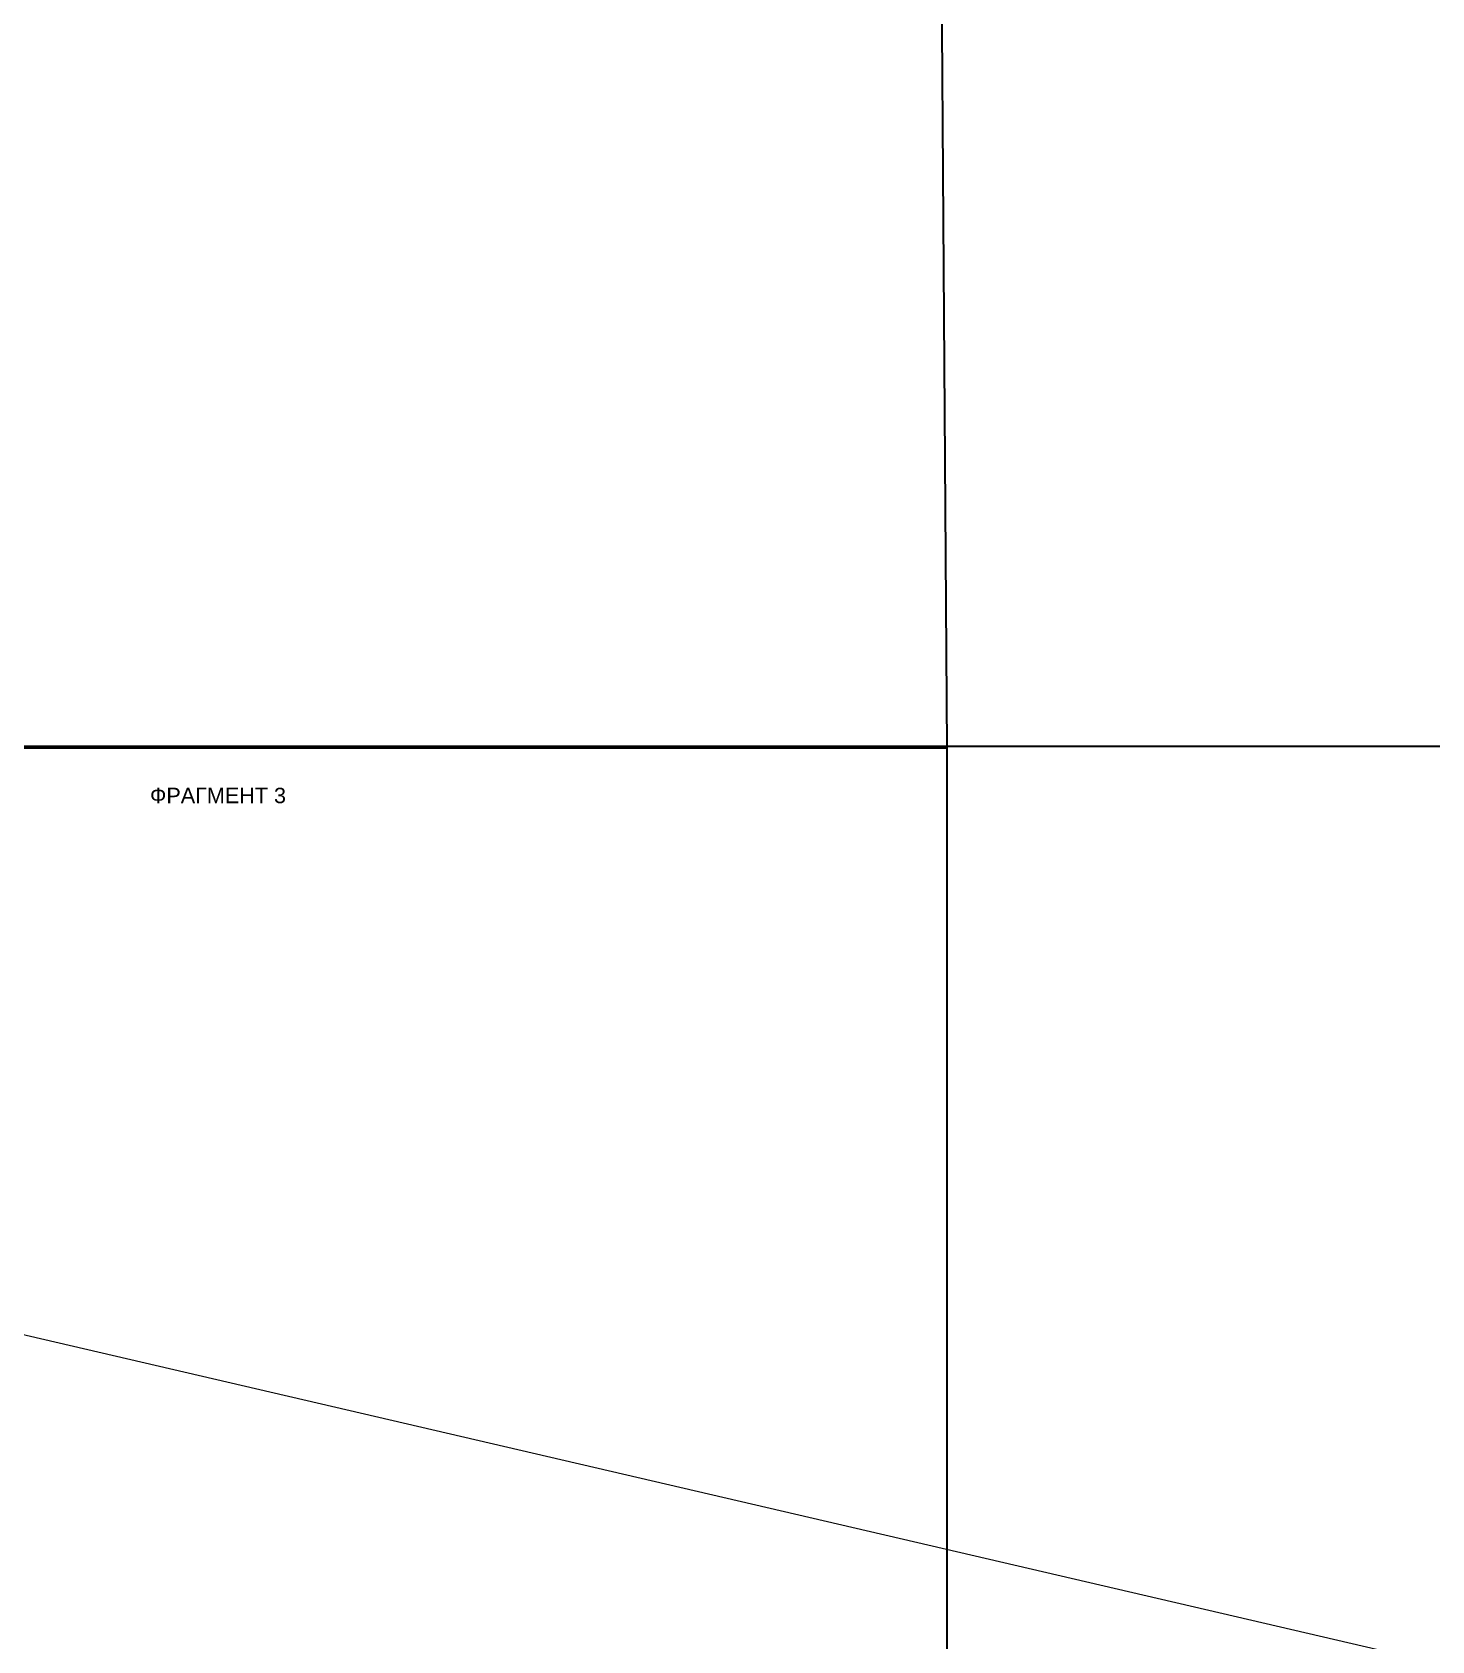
# Model space of a CAD drawing. Header units: metres. Extents: x 180 to 3220, y 13789 to 15035.
# Drawn here: x 795.1 to 940.1, y 14552.6 to 14719.2 of the extents above; entities that cross this region are included whole.
import ezdxf

# ---------------------------------------------------------------- set-up
doc = ezdxf.new("R2010")
doc.units = ezdxf.units.M
doc.header["$MEASUREMENT"] = 0
for name, color, linetype in [('!!!_Условные обозначения на ЛИСТ', 7, 'Continuous'), ('0 Участки плана', 170, 'Continuous'), ('50 Дендроплан (привязки)', 7, 'Continuous')]:
    doc.layers.add(name, color=color, linetype=linetype)
doc.styles.get("Standard").update_dxf_attribs({"font": 'arial.ttf'})
doc.dimstyles.get("Standard").update_dxf_attribs({"dimtxt": 0.18, "dimasz": 0.18, "dimexe": 0.18, "dimexo": 0.0625, "dimgap": 0.09, "dimtad": 0, "dimtih": 1, "dimtoh": 1, "dimdec": 4, "dimzin": 0, "dimdsep": 46, "dimtxsty": 'Standard', "dimcen": 0.09, "dimadec": 0, "dimazin": 0, "dimtfac": 1, "dimtdec": 4, "dimtofl": 0, "dimtmove": 0, "dimatfit": 3, "dimfxl": 1, "dimtolj": 1, "dimtzin": 0, "dimarcsym": 0})

# ---------------------------------------------------------------- blocks, each defined once
blk = doc.blocks.new('*D259')
at = {"layer": '50 Дендроплан (привязки)', "color": 0, "lineweight": 0, "ltscale": 4}
for p, q in [((744.7, 14595.9), (744.73, 14596.02)), ((745.18, 14595.73), (1980.9, 14308.36)), ((3219.27, 14020.37), (1983.55, 14307.74)), ((3219.78, 14020.32), (3219.8, 14020.43))]:
    blk.add_line(p, q, dxfattribs=at)
at = {"layer": '50 Дендроплан (привязки)', "color": 0, "lineweight": 5, "ltscale": 4}
for points in [[(745.19, 14595.81), (745.16, 14595.65), (744.69, 14595.84)], [(3219.29, 14020.45), (3219.26, 14020.29), (3219.76, 14020.26)]]:
    blk.add_solid(points, dxfattribs=at)
at = {"layer": '50 Дендроплан (привязки)', "color": 0, "ltscale": 4, "insert": (1982.22, 14308.05), "char_height": 0.5, "attachment_point": 5}
blk.add_mtext('\\A1;2541.12', dxfattribs=at)

msp = doc.modelspace()

# ---------------------------------------------------------------- linework, layer by layer
at = {"layer": '0 Участки плана', "color": 252, "lineweight": 30}
msp.add_xline((758.551, 14645.219), (-1, 0), dxfattribs=at)
at = {"layer": '0 Участки плана', "color": 155, "lineweight": 30}
for points in [[(888.735, 14813.981), (650.184, 14813.981), (651.342, 14645.083), (889.893, 14645.083)], [(889.892, 14645.235), (651.919, 14645.235), (652.865, 14508.757), (889.892, 14508.757)]]:
    msp.add_lwpolyline(points, close=True, dxfattribs=at)

# ---------------------------------------------------------------- texts
at = {"layer": '!!!_Условные обозначения на ЛИСТ', "lineweight": 30, "ltscale": 0.5, "insert": (807.338, 14640.962), "char_height": 1.6, "width": 48.11536, "attachment_point": 1}
msp.add_mtext('{\\C155;ФРАГМЕНТ 3}', dxfattribs=at)

# ---------------------------------------------------------------- dimensions: what is measured, and where the dimension line sits
at = {"layer": '50 Дендроплан (привязки)', "ltscale": 4}
dim = msp.add_aligned_dim(p1=(3219.761, 14020.257), p2=(744.689, 14595.841), distance=0, dimstyle='Standard', override={"dimtxt": 0.5, "dimasz": 0.5, "dimdec": 2, "dimlwd": 0, "dimlwe": 0}, dxfattribs=at)
dim.commit()
dim.dimension.update_dxf_attribs({"geometry": '*D259', "text_midpoint": (1982.225, 14308.049)})

doc.saveas('drawing.dxf')
